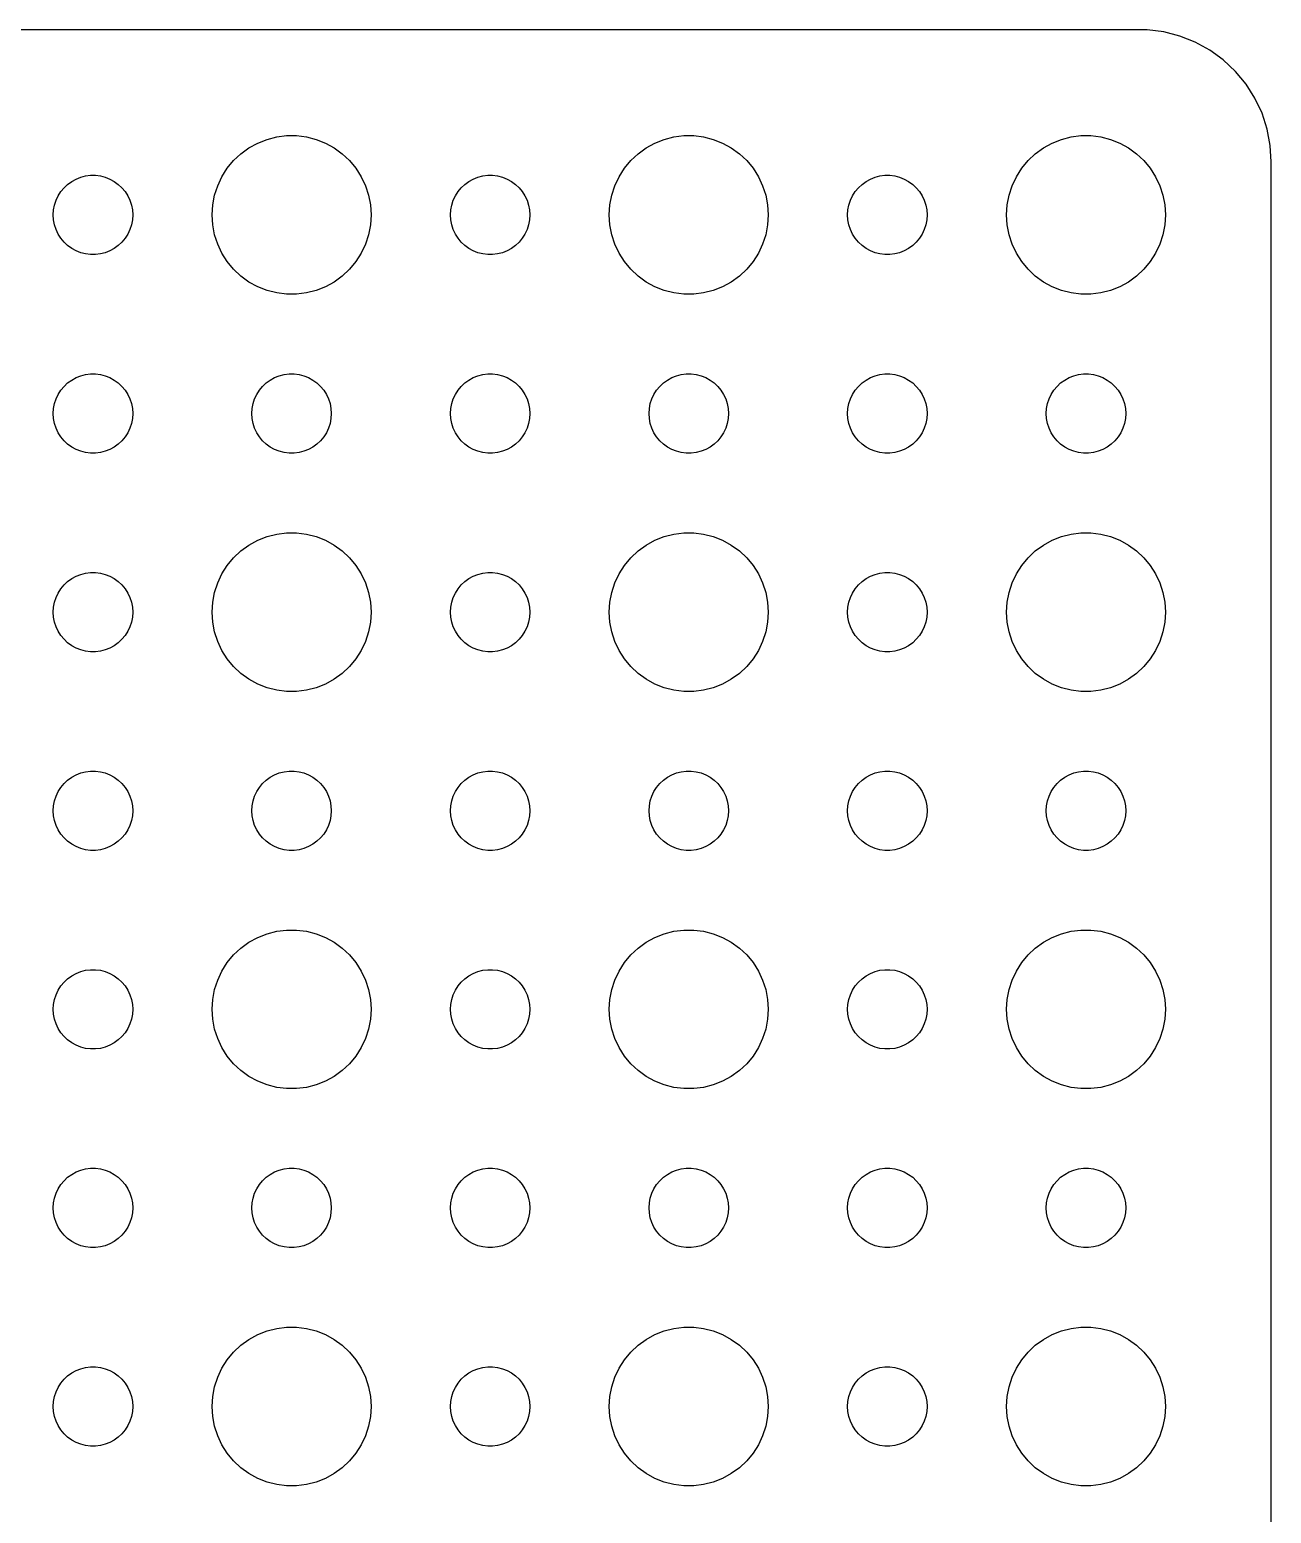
# Model space of a CAD drawing. Extents: x -44 to 44, y -52 to 52.
# Drawn here: x -2.4 to 44.5, y -4 to 52 of the extents above; entities that cross this region are included whole.
import ezdxf

# ---------------------------------------------------------------- set-up
doc = ezdxf.new("R2010")
doc.units = 0
doc.layers.get('0').update_dxf_attribs({"linetype": 'CONTINUOUS'})

msp = doc.modelspace()

# ---------------------------------------------------------------- linework, layer by layer
msp.add_lwpolyline([(44.5, -47), (44.5, 47), (44.4606, 47.6267), (44.3429, 48.2434), (44.1489, 48.8406), (43.8815, 49.4088), (43.5451, 49.9389), (43.1448, 50.4227), (42.6871, 50.8526), (42.1791, 51.2216), (41.6289, 51.5241), (41.0451, 51.7553), (40.4369, 51.9114), (39.814, 51.9901), (39.5, 51.9901), (39.5, 51.997), (-39.5, 51.997)])
for points in [[(7.31163, 42.0059), (6.93786, 42.0531), (6.57295, 42.1468), (6.22266, 42.2855), (5.89252, 42.467), (5.58773, 42.6885), (5.31309, 42.9464), (5.07295, 43.2366), (4.87108, 43.5547), (4.71067, 43.8956), (4.59425, 44.2539), (4.52366, 44.624), (4.5, 45), (4.52366, 45.376), (4.59425, 45.7461), (4.71067, 46.1044), (4.87108, 46.4453), (5.07295, 46.7634), (5.31309, 47.0536), (5.58773, 47.3115), (5.89252, 47.533), (6.22266, 47.7145), (6.57295, 47.8532), (6.93786, 47.9469), (7.31163, 47.9941), (7.68837, 47.9941), (8.06214, 47.9469), (8.42705, 47.8532), (8.77734, 47.7145), (9.10748, 47.533), (9.41227, 47.3115), (9.68691, 47.0536), (9.92705, 46.7634), (10.1289, 46.4453), (10.2893, 46.1044), (10.4057, 45.7461), (10.4763, 45.376), (10.5, 45), (10.4763, 44.624), (10.4057, 44.2539), (10.2893, 43.8956), (10.1289, 43.5547), (9.92705, 43.2366), (9.68691, 42.9464), (9.41227, 42.6885), (9.10748, 42.467), (8.77734, 42.2855), (8.42705, 42.1468), (8.06214, 42.0531), (7.68837, 42.0059)], [(22.3116, 42.0059), (21.9379, 42.0531), (21.5729, 42.1468), (21.2227, 42.2855), (20.8925, 42.467), (20.5877, 42.6885), (20.3131, 42.9464), (20.0729, 43.2366), (19.8711, 43.5547), (19.7107, 43.8956), (19.5943, 44.2539), (19.5237, 44.624), (19.5, 45), (19.5237, 45.376), (19.5943, 45.7461), (19.7107, 46.1044), (19.8711, 46.4453), (20.0729, 46.7634), (20.3131, 47.0536), (20.5877, 47.3115), (20.8925, 47.533), (21.2227, 47.7145), (21.5729, 47.8532), (21.9379, 47.9469), (22.3116, 47.9941), (22.6884, 47.9941), (23.0621, 47.9469), (23.4271, 47.8532), (23.7773, 47.7145), (24.1075, 47.533), (24.4123, 47.3115), (24.6869, 47.0536), (24.9271, 46.7634), (25.1289, 46.4453), (25.2893, 46.1044), (25.4057, 45.7461), (25.4763, 45.376), (25.5, 45), (25.4763, 44.624), (25.4057, 44.2539), (25.2893, 43.8956), (25.1289, 43.5547), (24.9271, 43.2366), (24.6869, 42.9464), (24.4123, 42.6885), (24.1075, 42.467), (23.7773, 42.2855), (23.4271, 42.1468), (23.0621, 42.0531), (22.6884, 42.0059)], [(37.3116, 42.0059), (36.9379, 42.0531), (36.5729, 42.1468), (36.2227, 42.2855), (35.8925, 42.467), (35.5877, 42.6885), (35.3131, 42.9464), (35.0729, 43.2366), (34.8711, 43.5547), (34.7107, 43.8956), (34.5943, 44.2539), (34.5237, 44.624), (34.5, 45), (34.5237, 45.376), (34.5943, 45.7461), (34.7107, 46.1044), (34.8711, 46.4453), (35.0729, 46.7634), (35.3131, 47.0536), (35.5877, 47.3115), (35.8925, 47.533), (36.2227, 47.7145), (36.5729, 47.8532), (36.9379, 47.9469), (37.3116, 47.9941), (37.6884, 47.9941), (38.0621, 47.9469), (38.4271, 47.8532), (38.7773, 47.7145), (39.1075, 47.533), (39.4123, 47.3115), (39.6869, 47.0536), (39.9271, 46.7634), (40.1289, 46.4453), (40.2893, 46.1044), (40.4057, 45.7461), (40.4763, 45.376), (40.5, 45), (40.4763, 44.624), (40.4057, 44.2539), (40.2893, 43.8956), (40.1289, 43.5547), (39.9271, 43.2366), (39.6869, 42.9464), (39.4123, 42.6885), (39.1075, 42.467), (38.7773, 42.2855), (38.4271, 42.1468), (38.0621, 42.0531), (37.6884, 42.0059)], [(-0.094186, 43.503), (-0.281072, 43.5266), (-0.463525, 43.5734), (-0.638669, 43.6428), (-0.80374, 43.7335), (-0.956136, 43.8442), (-1.09345, 43.9732), (-1.21353, 44.1183), (-1.31446, 44.2774), (-1.39466, 44.4478), (-1.45287, 44.627), (-1.48817, 44.812), (-1.5, 45), (-1.48817, 45.188), (-1.45287, 45.373), (-1.39466, 45.5522), (-1.31446, 45.7226), (-1.21353, 45.8817), (-1.09345, 46.0268), (-0.956136, 46.1558), (-0.80374, 46.2665), (-0.638669, 46.3572), (-0.463525, 46.4266), (-0.281072, 46.4734), (-0.094186, 46.497), (0.094186, 46.497), (0.281072, 46.4734), (0.463525, 46.4266), (0.638669, 46.3572), (0.80374, 46.2665), (0.956136, 46.1558), (1.09345, 46.0268), (1.21353, 45.8817), (1.31446, 45.7226), (1.39466, 45.5522), (1.45287, 45.373), (1.48817, 45.188), (1.5, 45), (1.48817, 44.812), (1.45287, 44.627), (1.39466, 44.4478), (1.31446, 44.2774), (1.21353, 44.1183), (1.09345, 43.9732), (0.956136, 43.8442), (0.80374, 43.7335), (0.638669, 43.6428), (0.463525, 43.5734), (0.281072, 43.5266), (0.094186, 43.503)], [(14.9058, 43.503), (14.7189, 43.5266), (14.5365, 43.5734), (14.3613, 43.6428), (14.1963, 43.7335), (14.0439, 43.8442), (13.9065, 43.9732), (13.7865, 44.1183), (13.6855, 44.2774), (13.6053, 44.4478), (13.5471, 44.627), (13.5118, 44.812), (13.5, 45), (13.5118, 45.188), (13.5471, 45.373), (13.6053, 45.5522), (13.6855, 45.7226), (13.7865, 45.8817), (13.9065, 46.0268), (14.0439, 46.1558), (14.1963, 46.2665), (14.3613, 46.3572), (14.5365, 46.4266), (14.7189, 46.4734), (14.9058, 46.497), (15.0942, 46.497), (15.2811, 46.4734), (15.4635, 46.4266), (15.6387, 46.3572), (15.8037, 46.2665), (15.9561, 46.1558), (16.0935, 46.0268), (16.2135, 45.8817), (16.3145, 45.7226), (16.3947, 45.5522), (16.4529, 45.373), (16.4882, 45.188), (16.5, 45), (16.4882, 44.812), (16.4529, 44.627), (16.3947, 44.4478), (16.3145, 44.2774), (16.2135, 44.1183), (16.0935, 43.9732), (15.9561, 43.8442), (15.8037, 43.7335), (15.6387, 43.6428), (15.4635, 43.5734), (15.2811, 43.5266), (15.0942, 43.503)], [(29.9058, 43.503), (29.7189, 43.5266), (29.5365, 43.5734), (29.3613, 43.6428), (29.1963, 43.7335), (29.0439, 43.8442), (28.9065, 43.9732), (28.7865, 44.1183), (28.6855, 44.2774), (28.6053, 44.4478), (28.5471, 44.627), (28.5118, 44.812), (28.5, 45), (28.5118, 45.188), (28.5471, 45.373), (28.6053, 45.5522), (28.6855, 45.7226), (28.7865, 45.8817), (28.9065, 46.0268), (29.0439, 46.1558), (29.1963, 46.2665), (29.3613, 46.3572), (29.5365, 46.4266), (29.7189, 46.4734), (29.9058, 46.497), (30.0942, 46.497), (30.2811, 46.4734), (30.4635, 46.4266), (30.6387, 46.3572), (30.8037, 46.2665), (30.9561, 46.1558), (31.0935, 46.0268), (31.2135, 45.8817), (31.3145, 45.7226), (31.3947, 45.5522), (31.4529, 45.373), (31.4882, 45.188), (31.5, 45), (31.4882, 44.812), (31.4529, 44.627), (31.3947, 44.4478), (31.3145, 44.2774), (31.2135, 44.1183), (31.0935, 43.9732), (30.9561, 43.8442), (30.8037, 43.7335), (30.6387, 43.6428), (30.4635, 43.5734), (30.2811, 43.5266), (30.0942, 43.503)], [(-0.094186, 36.003), (-0.281072, 36.0266), (-0.463525, 36.0734), (-0.638669, 36.1428), (-0.80374, 36.2335), (-0.956136, 36.3442), (-1.09345, 36.4732), (-1.21353, 36.6183), (-1.31446, 36.7774), (-1.39466, 36.9478), (-1.45287, 37.127), (-1.48817, 37.312), (-1.5, 37.5), (-1.48817, 37.688), (-1.45287, 37.873), (-1.39466, 38.0522), (-1.31446, 38.2226), (-1.21353, 38.3817), (-1.09345, 38.5268), (-0.956136, 38.6558), (-0.80374, 38.7665), (-0.638669, 38.8572), (-0.463525, 38.9266), (-0.281072, 38.9734), (-0.094186, 38.997), (0.094186, 38.997), (0.281072, 38.9734), (0.463525, 38.9266), (0.638669, 38.8572), (0.80374, 38.7665), (0.956136, 38.6558), (1.09345, 38.5268), (1.21353, 38.3817), (1.31446, 38.2226), (1.39466, 38.0522), (1.45287, 37.873), (1.48817, 37.688), (1.5, 37.5), (1.48817, 37.312), (1.45287, 37.127), (1.39466, 36.9478), (1.31446, 36.7774), (1.21353, 36.6183), (1.09345, 36.4732), (0.956136, 36.3442), (0.80374, 36.2335), (0.638669, 36.1428), (0.463525, 36.0734), (0.281072, 36.0266), (0.094186, 36.003)], [(7.40581, 36.003), (7.21893, 36.0266), (7.03647, 36.0734), (6.86133, 36.1428), (6.69626, 36.2335), (6.54386, 36.3442), (6.40655, 36.4732), (6.28647, 36.6183), (6.18554, 36.7774), (6.10534, 36.9478), (6.04713, 37.127), (6.01183, 37.312), (6, 37.5), (6.01183, 37.688), (6.04713, 37.873), (6.10534, 38.0522), (6.18554, 38.2226), (6.28647, 38.3817), (6.40655, 38.5268), (6.54386, 38.6558), (6.69626, 38.7665), (6.86133, 38.8572), (7.03647, 38.9266), (7.21893, 38.9734), (7.40581, 38.997), (7.59419, 38.997), (7.78107, 38.9734), (7.96353, 38.9266), (8.13867, 38.8572), (8.30374, 38.7665), (8.45614, 38.6558), (8.59345, 38.5268), (8.71353, 38.3817), (8.81446, 38.2226), (8.89466, 38.0522), (8.95287, 37.873), (8.98817, 37.688), (9, 37.5), (8.98817, 37.312), (8.95287, 37.127), (8.89466, 36.9478), (8.81446, 36.7774), (8.71353, 36.6183), (8.59345, 36.4732), (8.45614, 36.3442), (8.30374, 36.2335), (8.13867, 36.1428), (7.96353, 36.0734), (7.78107, 36.0266), (7.59419, 36.003)], [(14.9058, 36.003), (14.7189, 36.0266), (14.5365, 36.0734), (14.3613, 36.1428), (14.1963, 36.2335), (14.0439, 36.3442), (13.9065, 36.4732), (13.7865, 36.6183), (13.6855, 36.7774), (13.6053, 36.9478), (13.5471, 37.127), (13.5118, 37.312), (13.5, 37.5), (13.5118, 37.688), (13.5471, 37.873), (13.6053, 38.0522), (13.6855, 38.2226), (13.7865, 38.3817), (13.9065, 38.5268), (14.0439, 38.6558), (14.1963, 38.7665), (14.3613, 38.8572), (14.5365, 38.9266), (14.7189, 38.9734), (14.9058, 38.997), (15.0942, 38.997), (15.2811, 38.9734), (15.4635, 38.9266), (15.6387, 38.8572), (15.8037, 38.7665), (15.9561, 38.6558), (16.0935, 38.5268), (16.2135, 38.3817), (16.3145, 38.2226), (16.3947, 38.0522), (16.4529, 37.873), (16.4882, 37.688), (16.5, 37.5), (16.4882, 37.312), (16.4529, 37.127), (16.3947, 36.9478), (16.3145, 36.7774), (16.2135, 36.6183), (16.0935, 36.4732), (15.9561, 36.3442), (15.8037, 36.2335), (15.6387, 36.1428), (15.4635, 36.0734), (15.2811, 36.0266), (15.0942, 36.003)], [(22.4058, 36.003), (22.2189, 36.0266), (22.0365, 36.0734), (21.8613, 36.1428), (21.6963, 36.2335), (21.5439, 36.3442), (21.4065, 36.4732), (21.2865, 36.6183), (21.1855, 36.7774), (21.1053, 36.9478), (21.0471, 37.127), (21.0118, 37.312), (21, 37.5), (21.0118, 37.688), (21.0471, 37.873), (21.1053, 38.0522), (21.1855, 38.2226), (21.2865, 38.3817), (21.4065, 38.5268), (21.5439, 38.6558), (21.6963, 38.7665), (21.8613, 38.8572), (22.0365, 38.9266), (22.2189, 38.9734), (22.4058, 38.997), (22.5942, 38.997), (22.7811, 38.9734), (22.9635, 38.9266), (23.1387, 38.8572), (23.3037, 38.7665), (23.4561, 38.6558), (23.5935, 38.5268), (23.7135, 38.3817), (23.8145, 38.2226), (23.8947, 38.0522), (23.9529, 37.873), (23.9882, 37.688), (24, 37.5), (23.9882, 37.312), (23.9529, 37.127), (23.8947, 36.9478), (23.8145, 36.7774), (23.7135, 36.6183), (23.5935, 36.4732), (23.4561, 36.3442), (23.3037, 36.2335), (23.1387, 36.1428), (22.9635, 36.0734), (22.7811, 36.0266), (22.5942, 36.003)], [(29.9058, 36.003), (29.7189, 36.0266), (29.5365, 36.0734), (29.3613, 36.1428), (29.1963, 36.2335), (29.0439, 36.3442), (28.9065, 36.4732), (28.7865, 36.6183), (28.6855, 36.7774), (28.6053, 36.9478), (28.5471, 37.127), (28.5118, 37.312), (28.5, 37.5), (28.5118, 37.688), (28.5471, 37.873), (28.6053, 38.0522), (28.6855, 38.2226), (28.7865, 38.3817), (28.9065, 38.5268), (29.0439, 38.6558), (29.1963, 38.7665), (29.3613, 38.8572), (29.5365, 38.9266), (29.7189, 38.9734), (29.9058, 38.997), (30.0942, 38.997), (30.2811, 38.9734), (30.4635, 38.9266), (30.6387, 38.8572), (30.8037, 38.7665), (30.9561, 38.6558), (31.0935, 38.5268), (31.2135, 38.3817), (31.3145, 38.2226), (31.3947, 38.0522), (31.4529, 37.873), (31.4882, 37.688), (31.5, 37.5), (31.4882, 37.312), (31.4529, 37.127), (31.3947, 36.9478), (31.3145, 36.7774), (31.2135, 36.6183), (31.0935, 36.4732), (30.9561, 36.3442), (30.8037, 36.2335), (30.6387, 36.1428), (30.4635, 36.0734), (30.2811, 36.0266), (30.0942, 36.003)], [(37.4058, 36.003), (37.2189, 36.0266), (37.0365, 36.0734), (36.8613, 36.1428), (36.6963, 36.2335), (36.5439, 36.3442), (36.4065, 36.4732), (36.2865, 36.6183), (36.1855, 36.7774), (36.1053, 36.9478), (36.0471, 37.127), (36.0118, 37.312), (36, 37.5), (36.0118, 37.688), (36.0471, 37.873), (36.1053, 38.0522), (36.1855, 38.2226), (36.2865, 38.3817), (36.4065, 38.5268), (36.5439, 38.6558), (36.6963, 38.7665), (36.8613, 38.8572), (37.0365, 38.9266), (37.2189, 38.9734), (37.4058, 38.997), (37.5942, 38.997), (37.7811, 38.9734), (37.9635, 38.9266), (38.1387, 38.8572), (38.3037, 38.7665), (38.4561, 38.6558), (38.5935, 38.5268), (38.7135, 38.3817), (38.8145, 38.2226), (38.8947, 38.0522), (38.9529, 37.873), (38.9882, 37.688), (39, 37.5), (38.9882, 37.312), (38.9529, 37.127), (38.8947, 36.9478), (38.8145, 36.7774), (38.7135, 36.6183), (38.5935, 36.4732), (38.4561, 36.3442), (38.3037, 36.2335), (38.1387, 36.1428), (37.9635, 36.0734), (37.7811, 36.0266), (37.5942, 36.003)], [(7.31163, 27.0059), (6.93786, 27.0531), (6.57295, 27.1468), (6.22266, 27.2855), (5.89252, 27.467), (5.58773, 27.6885), (5.31309, 27.9464), (5.07295, 28.2366), (4.87108, 28.5547), (4.71067, 28.8956), (4.59425, 29.2539), (4.52366, 29.624), (4.5, 30), (4.52366, 30.376), (4.59425, 30.7461), (4.71067, 31.1044), (4.87108, 31.4453), (5.07295, 31.7634), (5.31309, 32.0536), (5.58773, 32.3115), (5.89252, 32.533), (6.22266, 32.7145), (6.57295, 32.8532), (6.93786, 32.9469), (7.31163, 32.9941), (7.68837, 32.9941), (8.06214, 32.9469), (8.42705, 32.8532), (8.77734, 32.7145), (9.10748, 32.533), (9.41227, 32.3115), (9.68691, 32.0536), (9.92705, 31.7634), (10.1289, 31.4453), (10.2893, 31.1044), (10.4057, 30.7461), (10.4763, 30.376), (10.5, 30), (10.4763, 29.624), (10.4057, 29.2539), (10.2893, 28.8956), (10.1289, 28.5547), (9.92705, 28.2366), (9.68691, 27.9464), (9.41227, 27.6885), (9.10748, 27.467), (8.77734, 27.2855), (8.42705, 27.1468), (8.06214, 27.0531), (7.68837, 27.0059)], [(22.3116, 27.0059), (21.9379, 27.0531), (21.5729, 27.1468), (21.2227, 27.2855), (20.8925, 27.467), (20.5877, 27.6885), (20.3131, 27.9464), (20.0729, 28.2366), (19.8711, 28.5547), (19.7107, 28.8956), (19.5943, 29.2539), (19.5237, 29.624), (19.5, 30), (19.5237, 30.376), (19.5943, 30.7461), (19.7107, 31.1044), (19.8711, 31.4453), (20.0729, 31.7634), (20.3131, 32.0536), (20.5877, 32.3115), (20.8925, 32.533), (21.2227, 32.7145), (21.5729, 32.8532), (21.9379, 32.9469), (22.3116, 32.9941), (22.6884, 32.9941), (23.0621, 32.9469), (23.4271, 32.8532), (23.7773, 32.7145), (24.1075, 32.533), (24.4123, 32.3115), (24.6869, 32.0536), (24.9271, 31.7634), (25.1289, 31.4453), (25.2893, 31.1044), (25.4057, 30.7461), (25.4763, 30.376), (25.5, 30), (25.4763, 29.624), (25.4057, 29.2539), (25.2893, 28.8956), (25.1289, 28.5547), (24.9271, 28.2366), (24.6869, 27.9464), (24.4123, 27.6885), (24.1075, 27.467), (23.7773, 27.2855), (23.4271, 27.1468), (23.0621, 27.0531), (22.6884, 27.0059)], [(37.3116, 27.0059), (36.9379, 27.0531), (36.5729, 27.1468), (36.2227, 27.2855), (35.8925, 27.467), (35.5877, 27.6885), (35.3131, 27.9464), (35.0729, 28.2366), (34.8711, 28.5547), (34.7107, 28.8956), (34.5943, 29.2539), (34.5237, 29.624), (34.5, 30), (34.5237, 30.376), (34.5943, 30.7461), (34.7107, 31.1044), (34.8711, 31.4453), (35.0729, 31.7634), (35.3131, 32.0536), (35.5877, 32.3115), (35.8925, 32.533), (36.2227, 32.7145), (36.5729, 32.8532), (36.9379, 32.9469), (37.3116, 32.9941), (37.6884, 32.9941), (38.0621, 32.9469), (38.4271, 32.8532), (38.7773, 32.7145), (39.1075, 32.533), (39.4123, 32.3115), (39.6869, 32.0536), (39.9271, 31.7634), (40.1289, 31.4453), (40.2893, 31.1044), (40.4057, 30.7461), (40.4763, 30.376), (40.5, 30), (40.4763, 29.624), (40.4057, 29.2539), (40.2893, 28.8956), (40.1289, 28.5547), (39.9271, 28.2366), (39.6869, 27.9464), (39.4123, 27.6885), (39.1075, 27.467), (38.7773, 27.2855), (38.4271, 27.1468), (38.0621, 27.0531), (37.6884, 27.0059)], [(-0.094186, 28.503), (-0.281072, 28.5266), (-0.463525, 28.5734), (-0.638669, 28.6428), (-0.80374, 28.7335), (-0.956136, 28.8442), (-1.09345, 28.9732), (-1.21353, 29.1183), (-1.31446, 29.2774), (-1.39466, 29.4478), (-1.45287, 29.627), (-1.48817, 29.812), (-1.5, 30), (-1.48817, 30.188), (-1.45287, 30.373), (-1.39466, 30.5522), (-1.31446, 30.7226), (-1.21353, 30.8817), (-1.09345, 31.0268), (-0.956136, 31.1558), (-0.80374, 31.2665), (-0.638669, 31.3572), (-0.463525, 31.4266), (-0.281072, 31.4734), (-0.094186, 31.497), (0.094186, 31.497), (0.281072, 31.4734), (0.463525, 31.4266), (0.638669, 31.3572), (0.80374, 31.2665), (0.956136, 31.1558), (1.09345, 31.0268), (1.21353, 30.8817), (1.31446, 30.7226), (1.39466, 30.5522), (1.45287, 30.373), (1.48817, 30.188), (1.5, 30), (1.48817, 29.812), (1.45287, 29.627), (1.39466, 29.4478), (1.31446, 29.2774), (1.21353, 29.1183), (1.09345, 28.9732), (0.956136, 28.8442), (0.80374, 28.7335), (0.638669, 28.6428), (0.463525, 28.5734), (0.281072, 28.5266), (0.094186, 28.503)], [(14.9058, 28.503), (14.7189, 28.5266), (14.5365, 28.5734), (14.3613, 28.6428), (14.1963, 28.7335), (14.0439, 28.8442), (13.9065, 28.9732), (13.7865, 29.1183), (13.6855, 29.2774), (13.6053, 29.4478), (13.5471, 29.627), (13.5118, 29.812), (13.5, 30), (13.5118, 30.188), (13.5471, 30.373), (13.6053, 30.5522), (13.6855, 30.7226), (13.7865, 30.8817), (13.9065, 31.0268), (14.0439, 31.1558), (14.1963, 31.2665), (14.3613, 31.3572), (14.5365, 31.4266), (14.7189, 31.4734), (14.9058, 31.497), (15.0942, 31.497), (15.2811, 31.4734), (15.4635, 31.4266), (15.6387, 31.3572), (15.8037, 31.2665), (15.9561, 31.1558), (16.0935, 31.0268), (16.2135, 30.8817), (16.3145, 30.7226), (16.3947, 30.5522), (16.4529, 30.373), (16.4882, 30.188), (16.5, 30), (16.4882, 29.812), (16.4529, 29.627), (16.3947, 29.4478), (16.3145, 29.2774), (16.2135, 29.1183), (16.0935, 28.9732), (15.9561, 28.8442), (15.8037, 28.7335), (15.6387, 28.6428), (15.4635, 28.5734), (15.2811, 28.5266), (15.0942, 28.503)], [(29.9058, 28.503), (29.7189, 28.5266), (29.5365, 28.5734), (29.3613, 28.6428), (29.1963, 28.7335), (29.0439, 28.8442), (28.9065, 28.9732), (28.7865, 29.1183), (28.6855, 29.2774), (28.6053, 29.4478), (28.5471, 29.627), (28.5118, 29.812), (28.5, 30), (28.5118, 30.188), (28.5471, 30.373), (28.6053, 30.5522), (28.6855, 30.7226), (28.7865, 30.8817), (28.9065, 31.0268), (29.0439, 31.1558), (29.1963, 31.2665), (29.3613, 31.3572), (29.5365, 31.4266), (29.7189, 31.4734), (29.9058, 31.497), (30.0942, 31.497), (30.2811, 31.4734), (30.4635, 31.4266), (30.6387, 31.3572), (30.8037, 31.2665), (30.9561, 31.1558), (31.0935, 31.0268), (31.2135, 30.8817), (31.3145, 30.7226), (31.3947, 30.5522), (31.4529, 30.373), (31.4882, 30.188), (31.5, 30), (31.4882, 29.812), (31.4529, 29.627), (31.3947, 29.4478), (31.3145, 29.2774), (31.2135, 29.1183), (31.0935, 28.9732), (30.9561, 28.8442), (30.8037, 28.7335), (30.6387, 28.6428), (30.4635, 28.5734), (30.2811, 28.5266), (30.0942, 28.503)], [(-0.094186, 21.003), (-0.281072, 21.0266), (-0.463525, 21.0734), (-0.638669, 21.1428), (-0.80374, 21.2335), (-0.956136, 21.3442), (-1.09345, 21.4732), (-1.21353, 21.6183), (-1.31446, 21.7774), (-1.39466, 21.9478), (-1.45287, 22.127), (-1.48817, 22.312), (-1.5, 22.5), (-1.48817, 22.688), (-1.45287, 22.873), (-1.39466, 23.0522), (-1.31446, 23.2226), (-1.21353, 23.3817), (-1.09345, 23.5268), (-0.956136, 23.6558), (-0.80374, 23.7665), (-0.638669, 23.8572), (-0.463525, 23.9266), (-0.281072, 23.9734), (-0.094186, 23.997), (0.094186, 23.997), (0.281072, 23.9734), (0.463525, 23.9266), (0.638669, 23.8572), (0.80374, 23.7665), (0.956136, 23.6558), (1.09345, 23.5268), (1.21353, 23.3817), (1.31446, 23.2226), (1.39466, 23.0522), (1.45287, 22.873), (1.48817, 22.688), (1.5, 22.5), (1.48817, 22.312), (1.45287, 22.127), (1.39466, 21.9478), (1.31446, 21.7774), (1.21353, 21.6183), (1.09345, 21.4732), (0.956136, 21.3442), (0.80374, 21.2335), (0.638669, 21.1428), (0.463525, 21.0734), (0.281072, 21.0266), (0.094186, 21.003)], [(7.40581, 21.003), (7.21893, 21.0266), (7.03647, 21.0734), (6.86133, 21.1428), (6.69626, 21.2335), (6.54386, 21.3442), (6.40655, 21.4732), (6.28647, 21.6183), (6.18554, 21.7774), (6.10534, 21.9478), (6.04713, 22.127), (6.01183, 22.312), (6, 22.5), (6.01183, 22.688), (6.04713, 22.873), (6.10534, 23.0522), (6.18554, 23.2226), (6.28647, 23.3817), (6.40655, 23.5268), (6.54386, 23.6558), (6.69626, 23.7665), (6.86133, 23.8572), (7.03647, 23.9266), (7.21893, 23.9734), (7.40581, 23.997), (7.59419, 23.997), (7.78107, 23.9734), (7.96353, 23.9266), (8.13867, 23.8572), (8.30374, 23.7665), (8.45614, 23.6558), (8.59345, 23.5268), (8.71353, 23.3817), (8.81446, 23.2226), (8.89466, 23.0522), (8.95287, 22.873), (8.98817, 22.688), (9, 22.5), (8.98817, 22.312), (8.95287, 22.127), (8.89466, 21.9478), (8.81446, 21.7774), (8.71353, 21.6183), (8.59345, 21.4732), (8.45614, 21.3442), (8.30374, 21.2335), (8.13867, 21.1428), (7.96353, 21.0734), (7.78107, 21.0266), (7.59419, 21.003)], [(14.9058, 21.003), (14.7189, 21.0266), (14.5365, 21.0734), (14.3613, 21.1428), (14.1963, 21.2335), (14.0439, 21.3442), (13.9065, 21.4732), (13.7865, 21.6183), (13.6855, 21.7774), (13.6053, 21.9478), (13.5471, 22.127), (13.5118, 22.312), (13.5, 22.5), (13.5118, 22.688), (13.5471, 22.873), (13.6053, 23.0522), (13.6855, 23.2226), (13.7865, 23.3817), (13.9065, 23.5268), (14.0439, 23.6558), (14.1963, 23.7665), (14.3613, 23.8572), (14.5365, 23.9266), (14.7189, 23.9734), (14.9058, 23.997), (15.0942, 23.997), (15.2811, 23.9734), (15.4635, 23.9266), (15.6387, 23.8572), (15.8037, 23.7665), (15.9561, 23.6558), (16.0935, 23.5268), (16.2135, 23.3817), (16.3145, 23.2226), (16.3947, 23.0522), (16.4529, 22.873), (16.4882, 22.688), (16.5, 22.5), (16.4882, 22.312), (16.4529, 22.127), (16.3947, 21.9478), (16.3145, 21.7774), (16.2135, 21.6183), (16.0935, 21.4732), (15.9561, 21.3442), (15.8037, 21.2335), (15.6387, 21.1428), (15.4635, 21.0734), (15.2811, 21.0266), (15.0942, 21.003)], [(22.4058, 21.003), (22.2189, 21.0266), (22.0365, 21.0734), (21.8613, 21.1428), (21.6963, 21.2335), (21.5439, 21.3442), (21.4065, 21.4732), (21.2865, 21.6183), (21.1855, 21.7774), (21.1053, 21.9478), (21.0471, 22.127), (21.0118, 22.312), (21, 22.5), (21.0118, 22.688), (21.0471, 22.873), (21.1053, 23.0522), (21.1855, 23.2226), (21.2865, 23.3817), (21.4065, 23.5268), (21.5439, 23.6558), (21.6963, 23.7665), (21.8613, 23.8572), (22.0365, 23.9266), (22.2189, 23.9734), (22.4058, 23.997), (22.5942, 23.997), (22.7811, 23.9734), (22.9635, 23.9266), (23.1387, 23.8572), (23.3037, 23.7665), (23.4561, 23.6558), (23.5935, 23.5268), (23.7135, 23.3817), (23.8145, 23.2226), (23.8947, 23.0522), (23.9529, 22.873), (23.9882, 22.688), (24, 22.5), (23.9882, 22.312), (23.9529, 22.127), (23.8947, 21.9478), (23.8145, 21.7774), (23.7135, 21.6183), (23.5935, 21.4732), (23.4561, 21.3442), (23.3037, 21.2335), (23.1387, 21.1428), (22.9635, 21.0734), (22.7811, 21.0266), (22.5942, 21.003)], [(29.9058, 21.003), (29.7189, 21.0266), (29.5365, 21.0734), (29.3613, 21.1428), (29.1963, 21.2335), (29.0439, 21.3442), (28.9065, 21.4732), (28.7865, 21.6183), (28.6855, 21.7774), (28.6053, 21.9478), (28.5471, 22.127), (28.5118, 22.312), (28.5, 22.5), (28.5118, 22.688), (28.5471, 22.873), (28.6053, 23.0522), (28.6855, 23.2226), (28.7865, 23.3817), (28.9065, 23.5268), (29.0439, 23.6558), (29.1963, 23.7665), (29.3613, 23.8572), (29.5365, 23.9266), (29.7189, 23.9734), (29.9058, 23.997), (30.0942, 23.997), (30.2811, 23.9734), (30.4635, 23.9266), (30.6387, 23.8572), (30.8037, 23.7665), (30.9561, 23.6558), (31.0935, 23.5268), (31.2135, 23.3817), (31.3145, 23.2226), (31.3947, 23.0522), (31.4529, 22.873), (31.4882, 22.688), (31.5, 22.5), (31.4882, 22.312), (31.4529, 22.127), (31.3947, 21.9478), (31.3145, 21.7774), (31.2135, 21.6183), (31.0935, 21.4732), (30.9561, 21.3442), (30.8037, 21.2335), (30.6387, 21.1428), (30.4635, 21.0734), (30.2811, 21.0266), (30.0942, 21.003)], [(37.4058, 21.003), (37.2189, 21.0266), (37.0365, 21.0734), (36.8613, 21.1428), (36.6963, 21.2335), (36.5439, 21.3442), (36.4065, 21.4732), (36.2865, 21.6183), (36.1855, 21.7774), (36.1053, 21.9478), (36.0471, 22.127), (36.0118, 22.312), (36, 22.5), (36.0118, 22.688), (36.0471, 22.873), (36.1053, 23.0522), (36.1855, 23.2226), (36.2865, 23.3817), (36.4065, 23.5268), (36.5439, 23.6558), (36.6963, 23.7665), (36.8613, 23.8572), (37.0365, 23.9266), (37.2189, 23.9734), (37.4058, 23.997), (37.5942, 23.997), (37.7811, 23.9734), (37.9635, 23.9266), (38.1387, 23.8572), (38.3037, 23.7665), (38.4561, 23.6558), (38.5935, 23.5268), (38.7135, 23.3817), (38.8145, 23.2226), (38.8947, 23.0522), (38.9529, 22.873), (38.9882, 22.688), (39, 22.5), (38.9882, 22.312), (38.9529, 22.127), (38.8947, 21.9478), (38.8145, 21.7774), (38.7135, 21.6183), (38.5935, 21.4732), (38.4561, 21.3442), (38.3037, 21.2335), (38.1387, 21.1428), (37.9635, 21.0734), (37.7811, 21.0266), (37.5942, 21.003)], [(7.31163, 12.0059), (6.93786, 12.0531), (6.57295, 12.1468), (6.22266, 12.2855), (5.89252, 12.467), (5.58773, 12.6885), (5.31309, 12.9464), (5.07295, 13.2366), (4.87108, 13.5547), (4.71067, 13.8956), (4.59425, 14.2539), (4.52366, 14.624), (4.5, 15), (4.52366, 15.376), (4.59425, 15.7461), (4.71067, 16.1044), (4.87108, 16.4453), (5.07295, 16.7634), (5.31309, 17.0536), (5.58773, 17.3115), (5.89252, 17.533), (6.22266, 17.7145), (6.57295, 17.8532), (6.93786, 17.9469), (7.31163, 17.9941), (7.68837, 17.9941), (8.06214, 17.9469), (8.42705, 17.8532), (8.77734, 17.7145), (9.10748, 17.533), (9.41227, 17.3115), (9.68691, 17.0536), (9.92705, 16.7634), (10.1289, 16.4453), (10.2893, 16.1044), (10.4057, 15.7461), (10.4763, 15.376), (10.5, 15), (10.4763, 14.624), (10.4057, 14.2539), (10.2893, 13.8956), (10.1289, 13.5547), (9.92705, 13.2366), (9.68691, 12.9464), (9.41227, 12.6885), (9.10748, 12.467), (8.77734, 12.2855), (8.42705, 12.1468), (8.06214, 12.0531), (7.68837, 12.0059)], [(22.3116, 12.0059), (21.9379, 12.0531), (21.5729, 12.1468), (21.2227, 12.2855), (20.8925, 12.467), (20.5877, 12.6885), (20.3131, 12.9464), (20.0729, 13.2366), (19.8711, 13.5547), (19.7107, 13.8956), (19.5943, 14.2539), (19.5237, 14.624), (19.5, 15), (19.5237, 15.376), (19.5943, 15.7461), (19.7107, 16.1044), (19.8711, 16.4453), (20.0729, 16.7634), (20.3131, 17.0536), (20.5877, 17.3115), (20.8925, 17.533), (21.2227, 17.7145), (21.5729, 17.8532), (21.9379, 17.9469), (22.3116, 17.9941), (22.6884, 17.9941), (23.0621, 17.9469), (23.4271, 17.8532), (23.7773, 17.7145), (24.1075, 17.533), (24.4123, 17.3115), (24.6869, 17.0536), (24.9271, 16.7634), (25.1289, 16.4453), (25.2893, 16.1044), (25.4057, 15.7461), (25.4763, 15.376), (25.5, 15), (25.4763, 14.624), (25.4057, 14.2539), (25.2893, 13.8956), (25.1289, 13.5547), (24.9271, 13.2366), (24.6869, 12.9464), (24.4123, 12.6885), (24.1075, 12.467), (23.7773, 12.2855), (23.4271, 12.1468), (23.0621, 12.0531), (22.6884, 12.0059)], [(37.3116, 12.0059), (36.9379, 12.0531), (36.5729, 12.1468), (36.2227, 12.2855), (35.8925, 12.467), (35.5877, 12.6885), (35.3131, 12.9464), (35.0729, 13.2366), (34.8711, 13.5547), (34.7107, 13.8956), (34.5943, 14.2539), (34.5237, 14.624), (34.5, 15), (34.5237, 15.376), (34.5943, 15.7461), (34.7107, 16.1044), (34.8711, 16.4453), (35.0729, 16.7634), (35.3131, 17.0536), (35.5877, 17.3115), (35.8925, 17.533), (36.2227, 17.7145), (36.5729, 17.8532), (36.9379, 17.9469), (37.3116, 17.9941), (37.6884, 17.9941), (38.0621, 17.9469), (38.4271, 17.8532), (38.7773, 17.7145), (39.1075, 17.533), (39.4123, 17.3115), (39.6869, 17.0536), (39.9271, 16.7634), (40.1289, 16.4453), (40.2893, 16.1044), (40.4057, 15.7461), (40.4763, 15.376), (40.5, 15), (40.4763, 14.624), (40.4057, 14.2539), (40.2893, 13.8956), (40.1289, 13.5547), (39.9271, 13.2366), (39.6869, 12.9464), (39.4123, 12.6885), (39.1075, 12.467), (38.7773, 12.2855), (38.4271, 12.1468), (38.0621, 12.0531), (37.6884, 12.0059)], [(-0.094186, 13.503), (-0.281072, 13.5266), (-0.463525, 13.5734), (-0.638669, 13.6428), (-0.80374, 13.7335), (-0.956136, 13.8442), (-1.09345, 13.9732), (-1.21353, 14.1183), (-1.31446, 14.2774), (-1.39466, 14.4478), (-1.45287, 14.627), (-1.48817, 14.812), (-1.5, 15), (-1.48817, 15.188), (-1.45287, 15.373), (-1.39466, 15.5522), (-1.31446, 15.7226), (-1.21353, 15.8817), (-1.09345, 16.0268), (-0.956136, 16.1558), (-0.80374, 16.2665), (-0.638669, 16.3572), (-0.463525, 16.4266), (-0.281072, 16.4734), (-0.094186, 16.497), (0.094186, 16.497), (0.281072, 16.4734), (0.463525, 16.4266), (0.638669, 16.3572), (0.80374, 16.2665), (0.956136, 16.1558), (1.09345, 16.0268), (1.21353, 15.8817), (1.31446, 15.7226), (1.39466, 15.5522), (1.45287, 15.373), (1.48817, 15.188), (1.5, 15), (1.48817, 14.812), (1.45287, 14.627), (1.39466, 14.4478), (1.31446, 14.2774), (1.21353, 14.1183), (1.09345, 13.9732), (0.956136, 13.8442), (0.80374, 13.7335), (0.638669, 13.6428), (0.463525, 13.5734), (0.281072, 13.5266), (0.094186, 13.503)], [(14.9058, 13.503), (14.7189, 13.5266), (14.5365, 13.5734), (14.3613, 13.6428), (14.1963, 13.7335), (14.0439, 13.8442), (13.9065, 13.9732), (13.7865, 14.1183), (13.6855, 14.2774), (13.6053, 14.4478), (13.5471, 14.627), (13.5118, 14.812), (13.5, 15), (13.5118, 15.188), (13.5471, 15.373), (13.6053, 15.5522), (13.6855, 15.7226), (13.7865, 15.8817), (13.9065, 16.0268), (14.0439, 16.1558), (14.1963, 16.2665), (14.3613, 16.3572), (14.5365, 16.4266), (14.7189, 16.4734), (14.9058, 16.497), (15.0942, 16.497), (15.2811, 16.4734), (15.4635, 16.4266), (15.6387, 16.3572), (15.8037, 16.2665), (15.9561, 16.1558), (16.0935, 16.0268), (16.2135, 15.8817), (16.3145, 15.7226), (16.3947, 15.5522), (16.4529, 15.373), (16.4882, 15.188), (16.5, 15), (16.4882, 14.812), (16.4529, 14.627), (16.3947, 14.4478), (16.3145, 14.2774), (16.2135, 14.1183), (16.0935, 13.9732), (15.9561, 13.8442), (15.8037, 13.7335), (15.6387, 13.6428), (15.4635, 13.5734), (15.2811, 13.5266), (15.0942, 13.503)], [(29.9058, 13.503), (29.7189, 13.5266), (29.5365, 13.5734), (29.3613, 13.6428), (29.1963, 13.7335), (29.0439, 13.8442), (28.9065, 13.9732), (28.7865, 14.1183), (28.6855, 14.2774), (28.6053, 14.4478), (28.5471, 14.627), (28.5118, 14.812), (28.5, 15), (28.5118, 15.188), (28.5471, 15.373), (28.6053, 15.5522), (28.6855, 15.7226), (28.7865, 15.8817), (28.9065, 16.0268), (29.0439, 16.1558), (29.1963, 16.2665), (29.3613, 16.3572), (29.5365, 16.4266), (29.7189, 16.4734), (29.9058, 16.497), (30.0942, 16.497), (30.2811, 16.4734), (30.4635, 16.4266), (30.6387, 16.3572), (30.8037, 16.2665), (30.9561, 16.1558), (31.0935, 16.0268), (31.2135, 15.8817), (31.3145, 15.7226), (31.3947, 15.5522), (31.4529, 15.373), (31.4882, 15.188), (31.5, 15), (31.4882, 14.812), (31.4529, 14.627), (31.3947, 14.4478), (31.3145, 14.2774), (31.2135, 14.1183), (31.0935, 13.9732), (30.9561, 13.8442), (30.8037, 13.7335), (30.6387, 13.6428), (30.4635, 13.5734), (30.2811, 13.5266), (30.0942, 13.503)], [(-0.094186, 6.00296), (-0.281072, 6.02657), (-0.463525, 6.07342), (-0.638669, 6.14276), (-0.80374, 6.23351), (-0.956136, 6.34423), (-1.09345, 6.47318), (-1.21353, 6.61832), (-1.31446, 6.77737), (-1.39466, 6.94781), (-1.45287, 7.12697), (-1.48817, 7.312), (-1.5, 7.5), (-1.48817, 7.688), (-1.45287, 7.87303), (-1.39466, 8.05219), (-1.31446, 8.22263), (-1.21353, 8.38168), (-1.09345, 8.52682), (-0.956136, 8.65577), (-0.80374, 8.76649), (-0.638669, 8.85724), (-0.463525, 8.92658), (-0.281072, 8.97343), (-0.094186, 8.99704), (0.094186, 8.99704), (0.281072, 8.97343), (0.463525, 8.92658), (0.638669, 8.85724), (0.80374, 8.76649), (0.956136, 8.65577), (1.09345, 8.52682), (1.21353, 8.38168), (1.31446, 8.22263), (1.39466, 8.05219), (1.45287, 7.87303), (1.48817, 7.688), (1.5, 7.5), (1.48817, 7.312), (1.45287, 7.12697), (1.39466, 6.94781), (1.31446, 6.77737), (1.21353, 6.61832), (1.09345, 6.47318), (0.956136, 6.34423), (0.80374, 6.23351), (0.638669, 6.14276), (0.463525, 6.07342), (0.281072, 6.02657), (0.094186, 6.00296)], [(7.40581, 6.00296), (7.21893, 6.02657), (7.03647, 6.07342), (6.86133, 6.14276), (6.69626, 6.23351), (6.54386, 6.34423), (6.40655, 6.47318), (6.28647, 6.61832), (6.18554, 6.77737), (6.10534, 6.94781), (6.04713, 7.12697), (6.01183, 7.312), (6, 7.5), (6.01183, 7.688), (6.04713, 7.87303), (6.10534, 8.05219), (6.18554, 8.22263), (6.28647, 8.38168), (6.40655, 8.52682), (6.54386, 8.65577), (6.69626, 8.76649), (6.86133, 8.85724), (7.03647, 8.92658), (7.21893, 8.97343), (7.40581, 8.99704), (7.59419, 8.99704), (7.78107, 8.97343), (7.96353, 8.92658), (8.13867, 8.85724), (8.30374, 8.76649), (8.45614, 8.65577), (8.59345, 8.52682), (8.71353, 8.38168), (8.81446, 8.22263), (8.89466, 8.05219), (8.95287, 7.87303), (8.98817, 7.688), (9, 7.5), (8.98817, 7.312), (8.95287, 7.12697), (8.89466, 6.94781), (8.81446, 6.77737), (8.71353, 6.61832), (8.59345, 6.47318), (8.45614, 6.34423), (8.30374, 6.23351), (8.13867, 6.14276), (7.96353, 6.07342), (7.78107, 6.02657), (7.59419, 6.00296)], [(14.9058, 6.00296), (14.7189, 6.02657), (14.5365, 6.07342), (14.3613, 6.14276), (14.1963, 6.23351), (14.0439, 6.34423), (13.9065, 6.47318), (13.7865, 6.61832), (13.6855, 6.77737), (13.6053, 6.94781), (13.5471, 7.12697), (13.5118, 7.312), (13.5, 7.5), (13.5118, 7.688), (13.5471, 7.87303), (13.6053, 8.05219), (13.6855, 8.22263), (13.7865, 8.38168), (13.9065, 8.52682), (14.0439, 8.65577), (14.1963, 8.76649), (14.3613, 8.85724), (14.5365, 8.92658), (14.7189, 8.97343), (14.9058, 8.99704), (15.0942, 8.99704), (15.2811, 8.97343), (15.4635, 8.92658), (15.6387, 8.85724), (15.8037, 8.76649), (15.9561, 8.65577), (16.0935, 8.52682), (16.2135, 8.38168), (16.3145, 8.22263), (16.3947, 8.05219), (16.4529, 7.87303), (16.4882, 7.688), (16.5, 7.5), (16.4882, 7.312), (16.4529, 7.12697), (16.3947, 6.94781), (16.3145, 6.77737), (16.2135, 6.61832), (16.0935, 6.47318), (15.9561, 6.34423), (15.8037, 6.23351), (15.6387, 6.14276), (15.4635, 6.07342), (15.2811, 6.02657), (15.0942, 6.00296)], [(22.4058, 6.00296), (22.2189, 6.02657), (22.0365, 6.07342), (21.8613, 6.14276), (21.6963, 6.23351), (21.5439, 6.34423), (21.4065, 6.47318), (21.2865, 6.61832), (21.1855, 6.77737), (21.1053, 6.94781), (21.0471, 7.12697), (21.0118, 7.312), (21, 7.5), (21.0118, 7.688), (21.0471, 7.87303), (21.1053, 8.05219), (21.1855, 8.22263), (21.2865, 8.38168), (21.4065, 8.52682), (21.5439, 8.65577), (21.6963, 8.76649), (21.8613, 8.85724), (22.0365, 8.92658), (22.2189, 8.97343), (22.4058, 8.99704), (22.5942, 8.99704), (22.7811, 8.97343), (22.9635, 8.92658), (23.1387, 8.85724), (23.3037, 8.76649), (23.4561, 8.65577), (23.5935, 8.52682), (23.7135, 8.38168), (23.8145, 8.22263), (23.8947, 8.05219), (23.9529, 7.87303), (23.9882, 7.688), (24, 7.5), (23.9882, 7.312), (23.9529, 7.12697), (23.8947, 6.94781), (23.8145, 6.77737), (23.7135, 6.61832), (23.5935, 6.47318), (23.4561, 6.34423), (23.3037, 6.23351), (23.1387, 6.14276), (22.9635, 6.07342), (22.7811, 6.02657), (22.5942, 6.00296)], [(29.9058, 6.00296), (29.7189, 6.02657), (29.5365, 6.07342), (29.3613, 6.14276), (29.1963, 6.23351), (29.0439, 6.34423), (28.9065, 6.47318), (28.7865, 6.61832), (28.6855, 6.77737), (28.6053, 6.94781), (28.5471, 7.12697), (28.5118, 7.312), (28.5, 7.5), (28.5118, 7.688), (28.5471, 7.87303), (28.6053, 8.05219), (28.6855, 8.22263), (28.7865, 8.38168), (28.9065, 8.52682), (29.0439, 8.65577), (29.1963, 8.76649), (29.3613, 8.85724), (29.5365, 8.92658), (29.7189, 8.97343), (29.9058, 8.99704), (30.0942, 8.99704), (30.2811, 8.97343), (30.4635, 8.92658), (30.6387, 8.85724), (30.8037, 8.76649), (30.9561, 8.65577), (31.0935, 8.52682), (31.2135, 8.38168), (31.3145, 8.22263), (31.3947, 8.05219), (31.4529, 7.87303), (31.4882, 7.688), (31.5, 7.5), (31.4882, 7.312), (31.4529, 7.12697), (31.3947, 6.94781), (31.3145, 6.77737), (31.2135, 6.61832), (31.0935, 6.47318), (30.9561, 6.34423), (30.8037, 6.23351), (30.6387, 6.14276), (30.4635, 6.07342), (30.2811, 6.02657), (30.0942, 6.00296)], [(37.4058, 6.00296), (37.2189, 6.02657), (37.0365, 6.07342), (36.8613, 6.14276), (36.6963, 6.23351), (36.5439, 6.34423), (36.4065, 6.47318), (36.2865, 6.61832), (36.1855, 6.77737), (36.1053, 6.94781), (36.0471, 7.12697), (36.0118, 7.312), (36, 7.5), (36.0118, 7.688), (36.0471, 7.87303), (36.1053, 8.05219), (36.1855, 8.22263), (36.2865, 8.38168), (36.4065, 8.52682), (36.5439, 8.65577), (36.6963, 8.76649), (36.8613, 8.85724), (37.0365, 8.92658), (37.2189, 8.97343), (37.4058, 8.99704), (37.5942, 8.99704), (37.7811, 8.97343), (37.9635, 8.92658), (38.1387, 8.85724), (38.3037, 8.76649), (38.4561, 8.65577), (38.5935, 8.52682), (38.7135, 8.38168), (38.8145, 8.22263), (38.8947, 8.05219), (38.9529, 7.87303), (38.9882, 7.688), (39, 7.5), (38.9882, 7.312), (38.9529, 7.12697), (38.8947, 6.94781), (38.8145, 6.77737), (38.7135, 6.61832), (38.5935, 6.47318), (38.4561, 6.34423), (38.3037, 6.23351), (38.1387, 6.14276), (37.9635, 6.07342), (37.7811, 6.02657), (37.5942, 6.00296)], [(7.31163, -2.99408), (6.93786, -2.94686), (6.57295, -2.85317), (6.22266, -2.71448), (5.89252, -2.53298), (5.58773, -2.31154), (5.31309, -2.05364), (5.07295, -1.76336), (4.87108, -1.44526), (4.71067, -1.10437), (4.59425, -0.74607), (4.52366, -0.376), (4.5, 0), (4.52366, 0.376), (4.59425, 0.74607), (4.71067, 1.10437), (4.87108, 1.44526), (5.07295, 1.76336), (5.31309, 2.05364), (5.58773, 2.31154), (5.89252, 2.53298), (6.22266, 2.71448), (6.57295, 2.85317), (6.93786, 2.94686), (7.31163, 2.99408), (7.68837, 2.99408), (8.06214, 2.94686), (8.42705, 2.85317), (8.77734, 2.71448), (9.10748, 2.53298), (9.41227, 2.31154), (9.68691, 2.05364), (9.92705, 1.76336), (10.1289, 1.44526), (10.2893, 1.10437), (10.4057, 0.74607), (10.4763, 0.376), (10.5, 0), (10.4763, -0.376), (10.4057, -0.74607), (10.2893, -1.10437), (10.1289, -1.44526), (9.92705, -1.76336), (9.68691, -2.05364), (9.41227, -2.31154), (9.10748, -2.53298), (8.77734, -2.71448), (8.42705, -2.85317), (8.06214, -2.94686), (7.68837, -2.99408)], [(22.3116, -2.99408), (21.9379, -2.94686), (21.5729, -2.85317), (21.2227, -2.71448), (20.8925, -2.53298), (20.5877, -2.31154), (20.3131, -2.05364), (20.0729, -1.76336), (19.8711, -1.44526), (19.7107, -1.10437), (19.5943, -0.74607), (19.5237, -0.376), (19.5, 0), (19.5237, 0.376), (19.5943, 0.74607), (19.7107, 1.10437), (19.8711, 1.44526), (20.0729, 1.76336), (20.3131, 2.05364), (20.5877, 2.31154), (20.8925, 2.53298), (21.2227, 2.71448), (21.5729, 2.85317), (21.9379, 2.94686), (22.3116, 2.99408), (22.6884, 2.99408), (23.0621, 2.94686), (23.4271, 2.85317), (23.7773, 2.71448), (24.1075, 2.53298), (24.4123, 2.31154), (24.6869, 2.05364), (24.9271, 1.76336), (25.1289, 1.44526), (25.2893, 1.10437), (25.4057, 0.74607), (25.4763, 0.376), (25.5, 0), (25.4763, -0.376), (25.4057, -0.74607), (25.2893, -1.10437), (25.1289, -1.44526), (24.9271, -1.76336), (24.6869, -2.05364), (24.4123, -2.31154), (24.1075, -2.53298), (23.7773, -2.71448), (23.4271, -2.85317), (23.0621, -2.94686), (22.6884, -2.99408)], [(37.3116, -2.99408), (36.9379, -2.94686), (36.5729, -2.85317), (36.2227, -2.71448), (35.8925, -2.53298), (35.5877, -2.31154), (35.3131, -2.05364), (35.0729, -1.76336), (34.8711, -1.44526), (34.7107, -1.10437), (34.5943, -0.74607), (34.5237, -0.376), (34.5, 0), (34.5237, 0.376), (34.5943, 0.74607), (34.7107, 1.10437), (34.8711, 1.44526), (35.0729, 1.76336), (35.3131, 2.05364), (35.5877, 2.31154), (35.8925, 2.53298), (36.2227, 2.71448), (36.5729, 2.85317), (36.9379, 2.94686), (37.3116, 2.99408), (37.6884, 2.99408), (38.0621, 2.94686), (38.4271, 2.85317), (38.7773, 2.71448), (39.1075, 2.53298), (39.4123, 2.31154), (39.6869, 2.05364), (39.9271, 1.76336), (40.1289, 1.44526), (40.2893, 1.10437), (40.4057, 0.74607), (40.4763, 0.376), (40.5, 0), (40.4763, -0.376), (40.4057, -0.74607), (40.2893, -1.10437), (40.1289, -1.44526), (39.9271, -1.76336), (39.6869, -2.05364), (39.4123, -2.31154), (39.1075, -2.53298), (38.7773, -2.71448), (38.4271, -2.85317), (38.0621, -2.94686), (37.6884, -2.99408)], [(-0.094186, -1.49704), (-0.281072, -1.47343), (-0.463525, -1.42658), (-0.638669, -1.35724), (-0.80374, -1.26649), (-0.956136, -1.15577), (-1.09345, -1.02682), (-1.21353, -0.881678), (-1.31446, -0.722631), (-1.39466, -0.552187), (-1.45287, -0.373035), (-1.48817, -0.188), (-1.5, 0), (-1.48817, 0.188), (-1.45287, 0.373035), (-1.39466, 0.552187), (-1.31446, 0.722631), (-1.21353, 0.881678), (-1.09345, 1.02682), (-0.956136, 1.15577), (-0.80374, 1.26649), (-0.638669, 1.35724), (-0.463525, 1.42658), (-0.281072, 1.47343), (-0.094186, 1.49704), (0.094186, 1.49704), (0.281072, 1.47343), (0.463525, 1.42658), (0.638669, 1.35724), (0.80374, 1.26649), (0.956136, 1.15577), (1.09345, 1.02682), (1.21353, 0.881678), (1.31446, 0.722631), (1.39466, 0.552187), (1.45287, 0.373035), (1.48817, 0.188), (1.5, 0), (1.48817, -0.188), (1.45287, -0.373035), (1.39466, -0.552187), (1.31446, -0.722631), (1.21353, -0.881678), (1.09345, -1.02682), (0.956136, -1.15577), (0.80374, -1.26649), (0.638669, -1.35724), (0.463525, -1.42658), (0.281072, -1.47343), (0.094186, -1.49704)], [(14.9058, -1.49704), (14.7189, -1.47343), (14.5365, -1.42658), (14.3613, -1.35724), (14.1963, -1.26649), (14.0439, -1.15577), (13.9065, -1.02682), (13.7865, -0.881678), (13.6855, -0.722631), (13.6053, -0.552187), (13.5471, -0.373035), (13.5118, -0.188), (13.5, 0), (13.5118, 0.188), (13.5471, 0.373035), (13.6053, 0.552187), (13.6855, 0.722631), (13.7865, 0.881678), (13.9065, 1.02682), (14.0439, 1.15577), (14.1963, 1.26649), (14.3613, 1.35724), (14.5365, 1.42658), (14.7189, 1.47343), (14.9058, 1.49704), (15.0942, 1.49704), (15.2811, 1.47343), (15.4635, 1.42658), (15.6387, 1.35724), (15.8037, 1.26649), (15.9561, 1.15577), (16.0935, 1.02682), (16.2135, 0.881678), (16.3145, 0.722631), (16.3947, 0.552187), (16.4529, 0.373035), (16.4882, 0.188), (16.5, 0), (16.4882, -0.188), (16.4529, -0.373035), (16.3947, -0.552187), (16.3145, -0.722631), (16.2135, -0.881678), (16.0935, -1.02682), (15.9561, -1.15577), (15.8037, -1.26649), (15.6387, -1.35724), (15.4635, -1.42658), (15.2811, -1.47343), (15.0942, -1.49704)], [(29.9058, -1.49704), (29.7189, -1.47343), (29.5365, -1.42658), (29.3613, -1.35724), (29.1963, -1.26649), (29.0439, -1.15577), (28.9065, -1.02682), (28.7865, -0.881678), (28.6855, -0.722631), (28.6053, -0.552187), (28.5471, -0.373035), (28.5118, -0.188), (28.5, 0), (28.5118, 0.188), (28.5471, 0.373035), (28.6053, 0.552187), (28.6855, 0.722631), (28.7865, 0.881678), (28.9065, 1.02682), (29.0439, 1.15577), (29.1963, 1.26649), (29.3613, 1.35724), (29.5365, 1.42658), (29.7189, 1.47343), (29.9058, 1.49704), (30.0942, 1.49704), (30.2811, 1.47343), (30.4635, 1.42658), (30.6387, 1.35724), (30.8037, 1.26649), (30.9561, 1.15577), (31.0935, 1.02682), (31.2135, 0.881678), (31.3145, 0.722631), (31.3947, 0.552187), (31.4529, 0.373035), (31.4882, 0.188), (31.5, 0), (31.4882, -0.188), (31.4529, -0.373035), (31.3947, -0.552187), (31.3145, -0.722631), (31.2135, -0.881678), (31.0935, -1.02682), (30.9561, -1.15577), (30.8037, -1.26649), (30.6387, -1.35724), (30.4635, -1.42658), (30.2811, -1.47343), (30.0942, -1.49704)]]:
    msp.add_lwpolyline(points, close=True)

doc.saveas('drawing.dxf')
